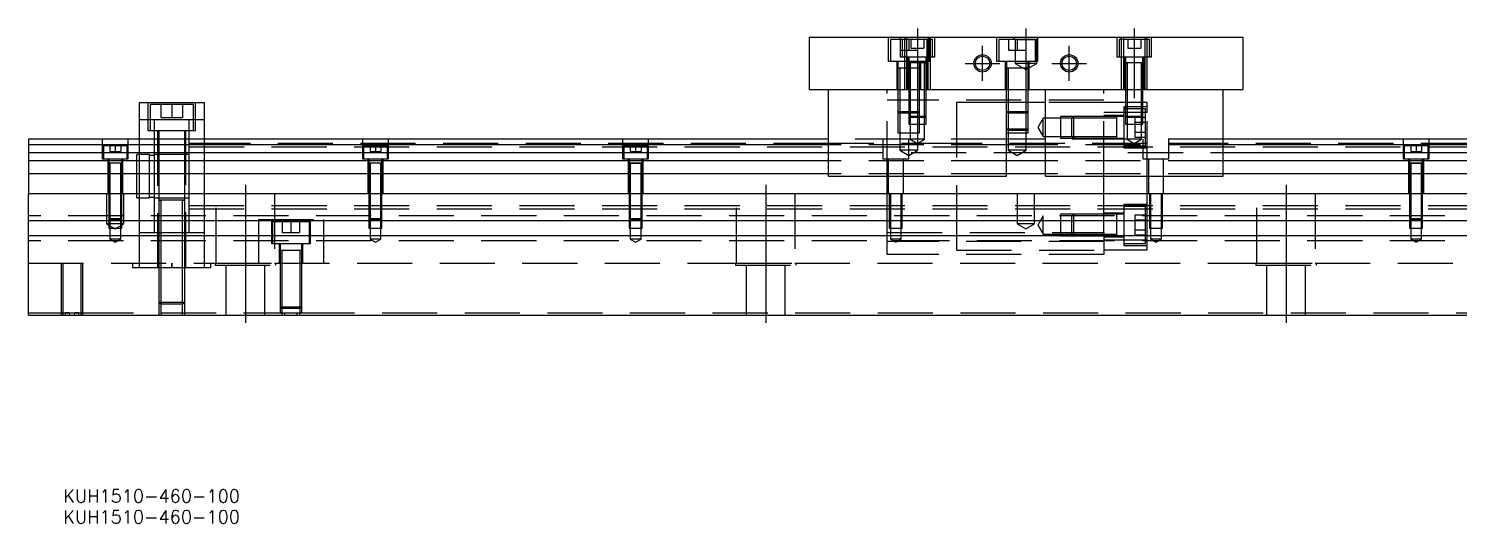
# Model space of a CAD drawing. Extents: x -10 to 665, y -264 to 77.
# Drawn here: x 0 to 329.8, y -264.4 to -150.4 of the extents above; entities that cross this region are included whole.
import ezdxf

# ---------------------------------------------------------------- set-up
doc = ezdxf.new("R2010")
doc.units = 0
doc.linetypes.add('CENTER', pattern=[50.8, 31.75, -6.35, 6.35, -6.35])
doc.linetypes.add('DASHED', pattern=[19.05, 12.7, -6.35])
doc.layers.get('0').update_dxf_attribs({"linetype": 'CONTINUOUS'})
doc.layers.add('CENTER', color=1, linetype='CENTER')
doc.styles.get("Standard").update_dxf_attribs({"font": 'txt.shx', "height": 3, "bigfont": 'bigfont.shx'})

# ---------------------------------------------------------------- blocks, each defined once
blk = doc.blocks.new('*U2')
at = {"color": 7, "linetype": 'CONTINUOUS'}
blk.add_text('KUH1510-460-100', height=3, dxfattribs=at).set_placement((7.99, -259.63))
blk = doc.blocks.new('*U3')
at = {"color": 7, "linetype": 'CONTINUOUS'}
blk.add_text('KUH1510-460-100', height=3, dxfattribs=at).set_placement((7.99, -264.43))

msp = doc.modelspace()

# ---------------------------------------------------------------- linework, layer by layer
at = {"color": 7, "linetype": 'CONTINUOUS'}
for p, q in [((180, -152.45), (280, -152.45)), ((180, -152.45), (180, -164.45)), ((280, -152.45), (280, -164.45)), ((180, -164.45), (280, -164.45)), ((184.5, -184.45), (184.5, -164.45)), ((225.5, -184.45), (225.5, -164.45)), ((234.5, -184.45), (234.5, -164.45)), ((275.5, -184.45), (275.5, -164.45)), ((25.5, -167.45), (25.5, -175.95)), ((25.5, -167.45), (40.5, -167.45)), ((40.5, -167.45), (40.5, -175.95)), ((184.5, -175.95), (0, -175.95)), ((0, -175.95), (0, -177.202272)), ((0, -177.202272), (0, -178.97668)), ((184.5, -177.202272), (0, -177.202272)), ((234.5, -175.95), (225.5, -175.95)), ((234.5, -177.202272), (225.5, -177.202272)), ((460, -175.95), (275.5, -175.95)), ((460, -177.202272), (275.5, -177.202272)), ((0, -178.97668), (184.5, -178.97668)), ((0, -178.97668), (0, -180.873076)), ((184.5, -180.873076), (0, -180.873076)), ((0, -180.873076), (0, -183.927372)), ((225.5, -178.97668), (234.5, -178.97668)), ((234.5, -180.873076), (225.5, -180.873076)), ((275.5, -178.97668), (460, -178.97668)), ((460, -180.873076), (275.5, -180.873076)), ((184.5, -183.927372), (0, -183.927372)), ((0, -183.927372), (0, -188.45)), ((184.5, -184.45), (225.5, -184.45)), ((234.5, -183.927372), (225.5, -183.927372)), ((234.5, -184.45), (275.5, -184.45)), ((460, -183.927372), (275.5, -183.927372)), ((0, -194.75), (0, -188.45)), ((0, -188.45), (460, -188.45)), ((460, -194.75), (0, -194.75)), ((0, -198.15), (0, -194.75)), ((0, -216.45), (0, -198.15)), ((460, -198.15), (0, -198.15)), ((0, -216.45), (460, -216.45))]:
    msp.add_line(p, q, dxfattribs=at)
at = {"color": 3, "linetype": 'DASHED'}
for p, q in [((198.25, -152.45), (198.25, -157.95)), ((201.5, -152.95), (198.75, -152.95)), ((198.75, -152.95), (198.75, -157.95)), ((201, -152.45), (201, -156.95)), ((208.5, -152.95), (201.5, -152.95)), ((201.5, -152.95), (201.5, -156.95)), ((202.000006, -152.45), (202.000006, -152.95)), ((202.000006, -152.95), (202.000006, -156.95)), ((202.5, -152.45), (202.5, -164.45)), ((203, -152.95), (203, -155.45)), ((203.5, -152.95), (203.5, -154.95)), ((203.5, -154.95), (205, -154.95)), ((205, -152.95), (205, -154.95)), ((205, -154.95), (206.5, -154.95)), ((205, -154.95), (205, -155.45)), ((206.5, -152.95), (206.5, -154.95)), ((207.25, -156.95), (207.25, -152.95)), ((207.5, -164.45), (207.5, -152.45)), ((207.75, -157.95), (207.75, -152.45)), ((207.999994, -152.95), (207.999994, -152.45)), ((207.999994, -156.95), (207.999994, -152.95)), ((208.5, -156.95), (208.5, -152.95)), ((209, -156.95), (209, -152.45)), ((223.25, -152.45), (223.25, -157.95)), ((232.25, -152.95), (223.75, -152.95)), ((223.75, -152.95), (223.75, -157.95)), ((226, -152.95), (226, -155.45)), ((227.5, -152.95), (227, -152.45)), ((227.5, -152.95), (227.5, -158.45)), ((227.5, -152.95), (232.5, -152.95)), ((228, -152.95), (228, -155.45)), ((230, -152.95), (230, -155.45)), ((232.25, -157.95), (232.25, -152.95)), ((232.5, -152.95), (233, -152.45)), ((232.5, -158.45), (232.5, -152.95)), ((232.75, -157.95), (232.75, -152.45)), ((251, -152.45), (251, -156.95)), ((258.5, -152.95), (251.5, -152.95)), ((251.5, -152.95), (251.5, -156.95)), ((252.000006, -152.45), (252.000006, -152.95)), ((252.000006, -152.95), (252.000006, -156.95)), ((252.5, -152.45), (252.5, -164.45)), ((253.5, -152.95), (253.5, -154.95)), ((253.5, -154.95), (255, -154.95)), ((255, -152.95), (255, -154.95)), ((255, -154.95), (256.5, -154.95)), ((256.5, -152.95), (256.5, -154.95)), ((257.5, -164.45), (257.5, -152.45)), ((257.999994, -152.95), (257.999994, -152.45)), ((257.999994, -156.95), (257.999994, -152.95)), ((258.5, -156.95), (258.5, -152.95)), ((259, -156.95), (259, -152.45)), ((198.25, -157.95), (207.75, -157.95)), ((200.25, -157.95), (200.25, -164.45)), ((200.5, -157.95), (200.5, -159.55)), ((201, -155.45), (203, -155.45)), ((201, -156.95), (209, -156.95)), ((202.000006, -156.95), (202.000006, -164.45)), ((202.75, -156.95), (202.75, -164.45)), ((203, -155.45), (205, -155.45)), ((203, -156.95), (203, -158.35)), ((205.5, -158.35), (205.5, -157.95)), ((205.75, -164.45), (205.75, -157.95)), ((207, -158.35), (207, -156.95)), ((207.25, -164.45), (207.25, -156.95)), ((207.999994, -164.45), (207.999994, -156.95)), ((223.25, -157.95), (232.75, -157.95)), ((225.25, -157.95), (225.25, -164.45)), ((225.5, -157.95), (225.5, -159.55)), ((226, -155.45), (228, -155.45)), ((228, -155.45), (230, -155.45)), ((230.5, -159.55), (230.5, -157.95)), ((230.75, -164.45), (230.75, -157.95)), ((251, -156.95), (259, -156.95)), ((252.000006, -156.95), (252.000006, -164.45)), ((252.75, -156.95), (252.75, -164.45)), ((253, -156.95), (253, -158.35)), ((257, -158.35), (257, -156.95)), ((257.25, -164.45), (257.25, -156.95)), ((257.999994, -164.45), (257.999994, -156.95)), ((205.500006, -159.55), (200.499994, -159.55)), ((205.500006, -159.55), (200.499994, -159.55)), ((202.000006, -159.55), (200.499994, -159.55)), ((200.5, -159.545), (200.5, -159.55)), ((200.5, -159.55), (200.757448, -159.55)), ((200.757468, -159.55), (200.5, -159.55)), ((200.5, -159.55), (200.5, -159.555)), ((200.5, -159.55), (200.5, -164.45)), ((201.999766, -159.55), (200.757468, -159.55)), ((200.9, -159.55), (200.9, -164.45)), ((203, -159.55), (201.999766, -159.55)), ((203, -159.55), (202.000006, -159.55)), ((207.000006, -158.35), (202.999994, -158.35)), ((203, -158.345), (203, -158.35)), ((203.216708, -158.35), (203, -158.35)), ((203, -158.35), (203, -158.355)), ((203, -158.35), (203, -164.45)), ((203.35, -159.55), (203, -159.55)), ((203.350064, -159.55), (203, -159.55)), ((206.783332, -158.35), (203.216708, -158.35)), ((203.35, -158.35), (203.35, -164.45)), ((205.500006, -159.55), (203.35, -159.55)), ((205.242552, -159.55), (203.350064, -159.55)), ((205.1, -164.45), (205.1, -159.55)), ((205.5, -159.55), (205.242552, -159.55)), ((205.242602, -159.55), (205.5, -159.55)), ((205.5, -159.55), (205.5, -158.35)), ((205.5, -159.55), (205.5, -159.545)), ((205.5, -159.555), (205.5, -159.55)), ((205.5, -164.45), (205.5, -159.55)), ((206.65, -164.45), (206.65, -158.35)), ((207, -158.35), (206.783332, -158.35)), ((207, -158.35), (207, -158.345)), ((207, -158.355), (207, -158.35)), ((207, -164.45), (207, -158.35)), ((230.500006, -159.55), (225.499994, -159.55)), ((230.500006, -159.55), (225.499994, -159.55)), ((225.5, -159.545), (225.5, -159.55)), ((225.5, -159.55), (225.757448, -159.55)), ((225.757468, -159.55), (225.5, -159.55)), ((225.5, -159.55), (225.5, -159.555)), ((225.5, -159.55), (225.5, -164.45)), ((230.242552, -159.55), (225.757468, -159.55)), ((225.9, -159.55), (225.9, -164.45)), ((232.5, -158.45), (227.5, -158.45)), ((227.5, -158.45), (230, -159.893376)), ((230, -159.893376), (232.5, -158.45)), ((230.1, -164.45), (230.1, -159.55)), ((230.5, -159.55), (230.242552, -159.55)), ((230.242602, -159.55), (230.5, -159.55)), ((230.5, -159.55), (230.5, -159.545)), ((230.5, -159.555), (230.5, -159.55)), ((230.5, -164.45), (230.5, -159.55)), ((257.000006, -158.35), (252.999994, -158.35)), ((257.000006, -158.35), (252.999994, -158.35)), ((257.000006, -158.35), (252.999994, -158.35)), ((253, -158.345), (253, -158.35)), ((253.216708, -158.35), (253, -158.35)), ((253, -158.35), (253, -158.355)), ((253, -158.35), (253, -164.45)), ((256.783332, -158.35), (253.216708, -158.35)), ((253.35, -158.35), (253.35, -164.45)), ((256.65, -164.45), (256.65, -158.35)), ((257, -158.35), (256.783332, -158.35)), ((257, -158.35), (257, -158.345)), ((257, -158.355), (257, -158.35)), ((257, -164.45), (257, -158.35)), ((198, -184.45), (198, -164.45)), ((200.5, -164.45), (200.5, -169.55)), ((200.500006, -164.45), (200.500006, -169.550006)), ((200.9, -164.45), (200.9, -169.95)), ((203, -164.45), (203, -170.6)), ((203.000006, -164.45), (203.000002, -170.6)), ((203.35, -164.45), (203.35, -170.95)), ((205.1, -169.95), (205.1, -164.45)), ((205.499994, -169.550006), (205.499994, -164.45)), ((205.5, -169.55), (205.5, -164.45)), ((206.65, -170.95), (206.65, -164.45)), ((206.999998, -170.6), (206.999994, -164.45)), ((207, -170.6), (207, -164.45)), ((225.9, -164.45), (225.9, -169.95)), ((230.1, -169.95), (230.1, -164.45)), ((230.499994, -169.550006), (230.499994, -164.45)), ((230.5, -169.55), (230.5, -164.45)), ((248, -184.45), (248, -164.45)), ((253, -164.45), (253, -170.6)), ((253.000006, -164.45), (253.000006, -170.600006)), ((253.35, -164.45), (253.35, -170.95)), ((256.65, -170.95), (256.65, -164.45)), ((256.999994, -170.600006), (256.999994, -164.45)), ((257, -170.6), (257, -164.45)), ((27.5, -167.45), (27.5, -173.95)), ((38, -167.95), (28, -167.95)), ((28, -167.95), (28, -173.95)), ((30.5, -167.95), (30.5, -170.95)), ((33, -167.95), (33, -170.95)), ((35.5, -167.95), (35.5, -170.95)), ((38, -173.95), (38, -167.95)), ((38.5, -173.95), (38.5, -167.45)), ((248, -166.95), (198, -166.95)), ((214, -167.45), (214, -198.15)), ((225.5, -167.45), (214, -167.45)), ((225.9, -167.45), (225.5, -167.45)), ((230.1, -167.45), (225.9, -167.45)), ((230.5, -167.45), (230.1, -167.45)), ((234.5, -167.45), (230.5, -167.45)), ((248, -167.45), (234.5, -167.45)), ((253, -167.45), (248, -167.45)), ((253.35, -167.45), (253, -167.45)), ((256.65, -167.45), (253.35, -167.45)), ((257, -167.45), (256.65, -167.45)), ((258, -167.45), (257, -167.45)), ((258, -169.753062), (258, -167.45)), ((29, -171.45), (25.5, -171.45)), ((29, -173.95), (29, -171.45)), ((37, -171.45), (29, -171.45)), ((30.5, -170.95), (33, -170.95)), ((33, -170.95), (35.5, -170.95)), ((37, -173.95), (37, -171.45)), ((40.5, -171.45), (37, -171.45)), ((200.5, -169.55), (203, -169.55)), ((200.5, -169.55), (200.9, -169.95)), ((200.500006, -169.550006), (200.500006, -174.45)), ((203, -169.95), (200.9, -169.95)), ((200.9, -169.95), (200.9, -174.45)), ((203, -169.55), (203.35, -169.55)), ((203.35, -169.95), (203, -169.95)), ((203, -170.6), (207, -170.6)), ((203, -170.6), (203.35, -170.95)), ((203.000002, -170.6), (203.000006, -172.45)), ((203.35, -169.55), (205.5, -169.55)), ((205.1, -169.95), (203.35, -169.95)), ((206.65, -170.95), (203.35, -170.95)), ((203.35, -170.95), (203.35, -172.45)), ((205.1, -169.95), (205.5, -169.55)), ((205.1, -174.45), (205.1, -169.95)), ((205.499994, -170.95), (205.499994, -169.550006)), ((205.499994, -172.45), (205.499994, -170.95)), ((206.65, -170.95), (207, -170.6)), ((206.65, -172.45), (206.65, -170.95)), ((206.999994, -172.45), (206.999998, -170.6)), ((225.5, -169.55), (230.5, -169.55)), ((225.5, -169.55), (225.9, -169.95)), ((230.1, -169.95), (225.9, -169.95)), ((225.9, -169.95), (225.9, -174.45)), ((230.1, -169.95), (230.5, -169.55)), ((230.1, -174.45), (230.1, -169.95)), ((230.499994, -174.45), (230.499994, -169.550006)), ((234, -171.1), (232.787564, -173.2)), ((234, -175.3), (234, -171.1)), ((238, -171.1), (234, -171.1)), ((238, -170.700006), (238, -175.699994)), ((240.999994, -170.700006), (238, -170.700006)), ((240.6, -171.1), (238, -171.1)), ((241, -170.7), (240.6, -171.1)), ((240.6, -175.3), (240.6, -171.1)), ((248, -171.1), (240.6, -171.1)), ((248, -170.700006), (240.999994, -170.700006)), ((241, -170.7), (241, -175.7)), ((248, -170.7), (241, -170.7)), ((253, -169.753062), (248, -169.753062)), ((252.6, -170.45), (248, -170.45)), ((251, -170.7), (248, -170.7)), ((251, -171.1), (248, -171.1)), ((251, -170.7), (250.995, -170.7)), ((251, -173.049968), (251, -170.699994)), ((251, -170.957468), (251, -170.7)), ((252.6, -170.7), (251, -170.7)), ((251.005, -170.7), (251, -170.7)), ((251, -173.049954), (251, -170.957468)), ((252.6, -168.45), (252.6, -177.95)), ((258, -168.45), (252.6, -168.45)), ((253, -168.95), (252.6, -168.95)), ((253.35, -168.95), (253, -168.95)), ((253.35, -169.753062), (253, -169.753062)), ((253, -170.6), (257, -170.6)), ((253, -170.6), (253.35, -170.95)), ((253.000006, -170.600006), (253.000006, -172.45)), ((256.65, -168.95), (253.35, -168.95)), ((256.65, -169.753062), (253.35, -169.753062)), ((256.65, -170.95), (253.35, -170.95)), ((253.35, -170.95), (253.35, -172.45)), ((255.1, -170.890598), (255.1, -172.0453)), ((257.6, -170.890598), (255.1, -170.890598)), ((257, -168.95), (256.65, -168.95)), ((257, -169.753062), (256.65, -169.753062)), ((256.65, -170.95), (257, -170.6)), ((256.65, -172.45), (256.65, -170.95)), ((256.999994, -172.45), (256.999994, -170.600006)), ((257.6, -168.95), (257, -168.95)), ((258, -169.753062), (257, -169.753062)), ((257.6, -177.45), (257.6, -168.95)), ((258, -184.45), (258, -169.753062)), ((27.5, -173.95), (38.5, -173.95)), ((29, -175.95), (29, -173.95)), ((29.75, -173.95), (29.75, -205.45)), ((30, -173.95), (30, -175.95)), ((36, -175.95), (36, -173.95)), ((36.25, -205.45), (36.25, -173.95)), ((37, -175.95), (37, -173.95)), ((200.500006, -174.45), (205.499994, -174.45)), ((200.9, -174.45), (200.9, -178.45)), ((203.000006, -172.45), (206.999994, -172.45)), ((203.35, -172.45), (203.35, -175.95)), ((205.1, -178.45), (205.1, -174.45)), ((205.499994, -174.45), (205.499994, -172.45)), ((206.65, -175.95), (206.65, -172.45)), ((225.5, -173.55), (230.5, -173.55)), ((225.5, -173.55), (225.9, -173.95)), ((225.500006, -174.45), (230.499994, -174.45)), ((230.1, -173.95), (225.9, -173.95)), ((225.9, -174.45), (225.9, -178.45)), ((230.1, -173.95), (230.5, -173.55)), ((230.1, -178.45), (230.1, -174.45)), ((232.787564, -173.2), (234, -175.3)), ((251, -173.40002), (251, -173.049954)), ((251, -175.700006), (251, -173.049968)), ((251, -175.442552), (251, -173.40002)), ((253.000006, -172.45), (256.999994, -172.45)), ((253.35, -172.45), (253.35, -175.95)), ((257.6, -172.0453), (255.1, -172.0453)), ((255.1, -172.0453), (255.1, -174.3547)), ((255.1, -174.3547), (255.1, -175.509402)), ((257.6, -174.3547), (255.1, -174.3547)), ((256.65, -175.95), (256.65, -172.45)), ((17, -175.95), (17, -180.45)), ((22.75, -177.45), (17.25, -177.45)), ((17.25, -177.45), (17.25, -180.45)), ((18.75, -177.45), (18.75, -178.75)), ((20, -177.45), (20, -178.75)), ((21.25, -177.45), (21.25, -178.75)), ((22.75, -180.45), (22.75, -177.45)), ((23, -180.45), (23, -175.95)), ((25.5, -175.95), (25.5, -188.45)), ((29, -184.45), (29, -175.95)), ((30, -175.95), (30, -188.45)), ((36, -188.45), (36, -175.95)), ((37, -184.45), (37, -175.95)), ((40.5, -176.95), (37, -176.95)), ((37, -177.7), (409.99, -177.7)), ((40.5, -175.95), (40.5, -188.45)), ((184.5, -176.95), (40.5, -176.95)), ((77, -175.95), (77, -180.45)), ((82.75, -177.45), (77.25, -177.45)), ((77.25, -177.45), (77.25, -180.45)), ((78.75, -177.45), (78.75, -178.75)), ((80, -177.45), (80, -178.75)), ((81.25, -177.45), (81.25, -178.75)), ((82.75, -180.45), (82.75, -177.45)), ((83, -180.45), (83, -175.95)), ((137, -175.95), (137, -180.45)), ((142.75, -177.45), (137.25, -177.45)), ((137.25, -177.45), (137.25, -180.45)), ((138.75, -177.45), (138.75, -178.75)), ((140, -177.45), (140, -178.75)), ((141.25, -177.45), (141.25, -178.75)), ((142.75, -180.45), (142.75, -177.45)), ((143, -180.45), (143, -175.95)), ((203.35, -175.95), (184.5, -175.95)), ((214, -176.95), (184.5, -176.95)), ((225.5, -177.202272), (184.5, -177.202272)), ((197, -175.95), (197, -180.45)), ((203, -180.45), (203, -175.95)), ((206.65, -175.95), (203.35, -175.95)), ((203.35, -175.95), (205, -176.902628)), ((205, -176.902628), (206.65, -175.95)), ((225.5, -175.95), (206.65, -175.95)), ((258, -176.95), (214, -176.95)), ((234, -175.3), (238, -175.3)), ((253.35, -175.95), (234.5, -175.95)), ((275.5, -177.202272), (234.5, -177.202272)), ((238, -175.3), (240.6, -175.3)), ((238, -175.699994), (241, -175.699994)), ((240.6, -175.3), (248, -175.3)), ((240.6, -175.3), (241, -175.7)), ((240.6, -175.3), (248, -175.3)), ((241, -175.699994), (248, -175.699994)), ((241, -175.7), (248, -175.699998)), ((248, -175.3), (251, -175.3)), ((248, -175.699998), (251.005, -175.7)), ((250.995, -175.7), (252.6, -175.7)), ((251, -175.7), (251, -175.442552)), ((252.6, -177.45), (257.6, -177.45)), ((252.6, -177.95), (258, -177.95)), ((256.65, -175.95), (253.35, -175.95)), ((253.35, -175.95), (255, -176.902628)), ((255, -176.902628), (256.65, -175.95)), ((257.6, -175.509402), (255.1, -175.509402)), ((275.5, -175.95), (256.65, -175.95)), ((257, -175.95), (257, -180.45)), ((275.5, -176.95), (258, -176.95)), ((263, -180.45), (263, -175.95)), ((410, -176.95), (275.5, -176.95)), ((317, -175.95), (317, -180.45)), ((322.75, -177.45), (317.25, -177.45)), ((317.25, -177.45), (317.25, -180.45)), ((318.75, -177.45), (318.75, -178.75)), ((320, -177.45), (320, -178.75)), ((321.25, -177.45), (321.25, -178.75)), ((322.75, -180.45), (322.75, -177.45)), ((323, -180.45), (323, -175.95)), ((17, -180.45), (23, -180.45)), ((18.25, -180.45), (18.25, -188.45)), ((18.5, -180.45), (18.5, -181.45)), ((18.75, -178.75), (20, -178.75)), ((20, -178.75), (21.25, -178.75)), ((21.5, -181.45), (21.5, -180.45)), ((21.75, -188.45), (21.75, -180.45)), ((25, -184.45), (25, -179.45)), ((25.5, -179.45), (25, -179.45)), ((27.85, -179.45), (25.5, -179.45)), ((27.85, -184.45), (27.85, -179.45)), ((29, -179.65), (27.85, -179.65)), ((30, -179.45), (29, -179.45)), ((36, -179.45), (30, -179.45)), ((37, -179.45), (36, -179.45)), ((77, -180.45), (83, -180.45)), ((78.25, -180.45), (78.25, -188.45)), ((78.5, -180.45), (78.5, -181.45)), ((78.75, -178.75), (80, -178.75)), ((80, -178.75), (81.25, -178.75)), ((81.5, -181.45), (81.5, -180.45)), ((81.75, -188.45), (81.75, -180.45)), ((137, -180.45), (143, -180.45)), ((138.25, -180.45), (138.25, -188.45)), ((138.5, -180.45), (138.5, -181.45)), ((138.75, -178.75), (140, -178.75)), ((140, -178.75), (141.25, -178.75)), ((141.5, -181.45), (141.5, -180.45)), ((141.75, -188.45), (141.75, -180.45)), ((184.5, -178.97668), (225.5, -178.97668)), ((225.5, -180.873076), (184.5, -180.873076)), ((197, -180.45), (203, -180.45)), ((198.25, -180.45), (198.25, -188.45)), ((205.1, -178.45), (200.9, -178.45)), ((200.9, -178.45), (203, -179.662436)), ((201.75, -188.45), (201.75, -180.45)), ((203, -179.662436), (205.1, -178.45)), ((230.1, -178.45), (225.9, -178.45)), ((225.9, -178.45), (228, -179.662436)), ((228, -179.662436), (230.1, -178.45)), ((234.5, -178.97668), (275.5, -178.97668)), ((275.5, -180.873076), (234.5, -180.873076)), ((257, -180.45), (263, -180.45)), ((258.25, -180.45), (258.25, -188.45)), ((261.75, -188.45), (261.75, -180.45)), ((317, -180.45), (323, -180.45)), ((318.25, -180.45), (318.25, -188.45)), ((318.5, -180.45), (318.5, -181.45)), ((318.75, -178.75), (320, -178.75)), ((320, -178.75), (321.25, -178.75)), ((321.5, -181.45), (321.5, -180.45)), ((321.75, -188.45), (321.75, -180.45)), ((19.998804, -181.45), (18.499994, -181.45)), ((18.5, -181.445), (18.5, -181.45)), ((18.624678, -181.45), (18.5, -181.45)), ((18.5, -181.45), (18.5, -181.455)), ((18.5, -181.45), (18.5, -188.45)), ((19.998804, -181.45), (18.624678, -181.45)), ((18.75, -181.45), (18.75, -188.45)), ((21.500006, -181.45), (19.998804, -181.45)), ((21.37533, -181.45), (19.998804, -181.45)), ((21.25, -188.45), (21.25, -181.45)), ((21.5, -181.45), (21.37533, -181.45)), ((21.5, -181.45), (21.5, -181.445)), ((21.5, -181.455), (21.5, -181.45)), ((21.5, -188.45), (21.5, -181.45)), ((25, -188.45), (25, -184.45)), ((27.85, -188.45), (27.85, -184.45)), ((29, -188.45), (29, -184.45)), ((37, -188.45), (37, -184.45)), ((79.998804, -181.45), (78.499994, -181.45)), ((81.500006, -181.45), (78.499994, -181.45)), ((78.5, -181.445), (78.5, -181.45)), ((78.624678, -181.45), (78.5, -181.45)), ((78.5, -181.45), (78.5, -181.455)), ((78.5, -181.45), (78.5, -188.45)), ((79.998804, -181.45), (78.624678, -181.45)), ((78.75, -181.45), (78.75, -188.45)), ((81.500006, -181.45), (79.998804, -181.45)), ((81.37533, -181.45), (79.998804, -181.45)), ((81.25, -188.45), (81.25, -181.45)), ((81.5, -181.45), (81.37533, -181.45)), ((81.5, -181.45), (81.5, -181.445)), ((81.5, -181.455), (81.5, -181.45)), ((81.5, -188.45), (81.5, -181.45)), ((141.500006, -181.45), (138.499994, -181.45)), ((139.998804, -181.45), (138.499994, -181.45)), ((141.500006, -181.45), (138.499994, -181.45)), ((138.5, -181.445), (138.5, -181.45)), ((138.5, -181.45), (138.62467, -181.45)), ((138.624678, -181.45), (138.5, -181.45)), ((138.5, -181.45), (138.5, -188.45)), ((138.5, -181.45), (138.5, -181.455)), ((138.62467, -181.45), (141.375392, -181.45)), ((139.998804, -181.45), (138.624678, -181.45)), ((138.75, -181.45), (138.75, -188.45)), ((141.500006, -181.45), (139.998804, -181.45)), ((141.37533, -181.45), (139.998804, -181.45)), ((141.25, -188.45), (141.25, -181.45)), ((141.5, -181.45), (141.37533, -181.45)), ((141.375392, -181.45), (141.5, -181.45)), ((141.5, -181.45), (141.5, -181.445)), ((141.5, -188.45), (141.5, -181.45)), ((141.5, -181.455), (141.5, -181.45)), ((225.5, -183.927372), (184.5, -183.927372)), ((198, -188.45), (198, -184.45)), ((275.5, -183.927372), (234.5, -183.927372)), ((248, -188.45), (248, -184.45)), ((258, -188.45), (258, -184.45)), ((321.500006, -181.45), (318.499994, -181.45)), ((319.998804, -181.45), (318.499994, -181.45)), ((321.500006, -181.45), (318.499994, -181.45)), ((318.5, -181.445), (318.5, -181.45)), ((318.5, -181.45), (318.62467, -181.45)), ((318.624678, -181.45), (318.5, -181.45)), ((318.5, -181.45), (318.5, -188.45)), ((318.5, -181.45), (318.5, -181.455)), ((318.62467, -181.45), (321.375392, -181.45)), ((319.998804, -181.45), (318.624678, -181.45)), ((318.75, -181.45), (318.75, -188.45)), ((321.500006, -181.45), (319.998804, -181.45)), ((321.37533, -181.45), (319.998804, -181.45)), ((321.25, -188.45), (321.25, -181.45)), ((321.5, -181.45), (321.37533, -181.45)), ((321.375392, -181.45), (321.5, -181.45)), ((321.5, -181.45), (321.5, -181.445)), ((321.5, -188.45), (321.5, -181.45)), ((321.5, -181.455), (321.5, -181.45)), ((18, -188.45), (18, -195.45)), ((18.5, -188.45), (18.5, -194.2)), ((18.500006, -188.45), (18.500002, -194.2)), ((18.75, -188.45), (18.75, -194.45)), ((21.25, -194.45), (21.25, -188.45)), ((21.499998, -194.2), (21.499994, -188.45)), ((21.5, -194.2), (21.5, -188.45)), ((22, -195.45), (22, -188.45)), ((25, -189.45), (25, -188.45)), ((25, -189.45), (25.5, -189.45)), ((25.5, -188.45), (25.5, -194.75)), ((25.5, -189.45), (27.85, -189.45)), ((27.85, -189.45), (27.85, -188.45)), ((27.85, -189.25), (29, -189.25)), ((29, -194.75), (29, -188.45)), ((29, -189.45), (30, -189.45)), ((36.000006, -189.95), (29.999994, -189.95)), ((36.000006, -189.95), (29.999994, -189.95)), ((36.000006, -189.95), (29.999994, -189.95)), ((30, -188.45), (30, -189.95)), ((30, -189.45), (36, -189.45)), ((30, -189.945), (30, -189.95)), ((30, -189.95), (30.34965, -189.95)), ((30.349602, -189.95), (30, -189.95)), ((30, -189.95), (30, -189.955)), ((30, -189.95), (30, -194.75)), ((35.65035, -189.95), (30.349602, -189.95)), ((30.5, -189.95), (30.5, -194.75)), ((35.5, -194.75), (35.5, -189.95)), ((35.650204, -189.95), (36, -189.95)), ((36, -189.95), (35.65035, -189.95)), ((36, -189.95), (36, -188.45)), ((36, -189.45), (37, -189.45)), ((36, -189.95), (36, -189.945)), ((36, -189.955), (36, -189.95)), ((36, -194.75), (36, -189.95)), ((37, -194.75), (37, -188.45)), ((37, -191.2), (409.99, -191.2)), ((40.5, -188.45), (40.5, -194.75)), ((43.291796, -204.45), (43.291796, -188.45)), ((56.708204, -188.45), (56.708204, -204.45)), ((78.5, -188.45), (78.5, -194.2)), ((78.500006, -188.45), (78.500002, -194.2)), ((78.75, -188.45), (78.75, -194.45)), ((81.25, -194.45), (81.25, -188.45)), ((81.499998, -194.2), (81.499994, -188.45)), ((81.5, -194.2), (81.5, -188.45)), ((138.5, -188.45), (138.5, -194.2)), ((138.500006, -188.45), (138.500002, -194.2)), ((138.75, -188.45), (138.75, -194.45)), ((141.25, -194.45), (141.25, -188.45)), ((141.499998, -194.2), (141.499994, -188.45)), ((141.5, -194.2), (141.5, -188.45)), ((163.291796, -204.45), (163.291796, -188.45)), ((176.708204, -188.45), (176.708204, -204.45)), ((198, -194.75), (198, -188.45)), ((198.500006, -188.45), (198.500006, -194.75)), ((198.75, -188.45), (198.75, -196.45)), ((201.25, -196.45), (201.25, -188.45)), ((201.499994, -194.75), (201.499994, -188.45)), ((228, -188.45), (228, -195.45)), ((232, -195.45), (232, -188.45)), ((248, -194.75), (248, -188.45)), ((252.6, -190.95), (252.6, -200.45)), ((258, -190.95), (252.6, -190.95)), ((258, -194.75), (258, -188.45)), ((258.500006, -188.45), (258.500006, -194.75)), ((258.75, -188.45), (258.75, -196.45)), ((261.25, -196.45), (261.25, -188.45)), ((261.499994, -194.75), (261.499994, -188.45)), ((283.291796, -204.45), (283.291796, -188.45)), ((296.708204, -188.45), (296.708204, -204.45)), ((318.5, -188.45), (318.5, -194.2)), ((318.500006, -188.45), (318.500002, -194.2)), ((318.75, -188.45), (318.75, -194.45)), ((321.25, -194.45), (321.25, -188.45)), ((321.499998, -194.2), (321.499994, -188.45)), ((321.5, -194.2), (321.5, -188.45)), ((460, -193.6), (0, -193.6)), ((18.5, -194.2), (21.5, -194.2)), ((18.5, -194.2), (18.75, -194.45)), ((18.500002, -194.2), (18.500006, -194.75)), ((21.25, -194.45), (18.75, -194.45)), ((18.75, -194.45), (18.75, -196.45)), ((21.25, -194.45), (21.5, -194.2)), ((21.25, -196.45), (21.25, -194.45)), ((21.499994, -194.75), (21.499998, -194.2)), ((37, -191.95), (409.99, -191.95)), ((53, -194.45), (53, -194.75)), ((53, -194.45), (68, -194.45)), ((56, -194.45), (56, -199.95)), ((65, -199.95), (65, -194.45)), ((68, -194.45), (68, -194.75)), ((78.5, -194.2), (81.5, -194.2)), ((78.5, -194.2), (78.75, -194.45)), ((78.500002, -194.2), (78.500006, -194.75)), ((81.25, -194.45), (78.75, -194.45)), ((78.75, -194.45), (78.75, -196.45)), ((81.25, -194.45), (81.5, -194.2)), ((81.25, -196.45), (81.25, -194.45)), ((81.499994, -194.75), (81.499998, -194.2)), ((138.5, -194.2), (141.5, -194.2)), ((138.5, -194.2), (138.75, -194.45)), ((138.500002, -194.2), (138.500006, -194.75)), ((141.25, -194.45), (138.75, -194.45)), ((138.75, -194.45), (138.75, -196.45)), ((141.25, -194.45), (141.5, -194.2)), ((141.25, -196.45), (141.25, -194.45)), ((141.499994, -194.75), (141.499998, -194.2)), ((234, -193.6), (232.787564, -195.7)), ((234, -197.8), (234, -193.6)), ((241, -193.200002), (238, -193.200006)), ((238, -193.200006), (238, -198.15)), ((241, -193.2), (240.6, -193.6)), ((240.6, -197.8), (240.6, -193.6)), ((241, -193.2), (241, -198.15)), ((248, -193.2), (241, -193.2)), ((248, -193.200006), (241, -193.200002)), ((252.6, -192.95), (248, -192.95)), ((251.005, -193.2), (248, -193.2)), ((252.6, -193.2), (250.995, -193.2)), ((251, -195.7), (251, -193.199994)), ((251, -198.200006), (251, -193.199994)), ((251, -195.7), (251, -193.199994)), ((251, -198.200006), (251, -193.199994)), ((251, -193.2), (251, -193.457448)), ((251, -193.457468), (251, -193.2)), ((251, -193.2), (251, -193.457448)), ((251, -193.457468), (251, -193.2)), ((251, -194.74994), (251, -193.457468)), ((251, -194.75), (251, -193.6)), ((257.6, -191.45), (252.6, -191.45)), ((255.1, -193.390598), (255.1, -194.5453)), ((257.6, -193.390598), (255.1, -193.390598)), ((257.6, -194.5453), (255.1, -194.5453)), ((255.1, -194.5453), (255.1, -196.8547)), ((257.6, -194.75), (257.6, -191.45)), ((318.5, -194.2), (321.5, -194.2)), ((318.5, -194.2), (318.75, -194.45)), ((318.500002, -194.2), (318.500006, -194.75)), ((321.25, -194.45), (318.75, -194.45)), ((318.75, -194.45), (318.75, -196.45)), ((321.25, -194.45), (321.5, -194.2)), ((321.25, -196.45), (321.25, -194.45)), ((321.499994, -194.75), (321.499998, -194.2)), ((22, -195.45), (18, -195.45)), ((18, -195.45), (20, -196.6047)), ((18.500006, -194.75), (18.500006, -196.45)), ((18.500006, -196.45), (21.499994, -196.45)), ((18.75, -196.45), (18.75, -198.95)), ((20, -196.6047), (22, -195.45)), ((21.25, -198.95), (21.25, -196.45)), ((21.499994, -196.45), (21.499994, -194.75)), ((25.5, -194.75), (25.5, -198.15)), ((25.5, -197.45), (29, -197.45)), ((29, -197.45), (29, -194.75)), ((29, -197.45), (30, -197.45)), ((30, -194.75), (30, -198.15)), ((30, -197.45), (30.5, -197.45)), ((30.5, -194.75), (30.5, -198.15)), ((30.5, -197.45), (35.5, -197.45)), ((35.5, -198.15), (35.5, -194.75)), ((35.5, -197.45), (36, -197.45)), ((36, -198.15), (36, -194.75)), ((36, -197.45), (37, -197.45)), ((37, -197.45), (37, -194.75)), ((37, -197.45), (40.5, -197.45)), ((40.5, -194.75), (40.5, -198.15)), ((53, -194.75), (53, -198.15)), ((64.75, -194.95), (56.25, -194.95)), ((56.25, -194.95), (56.25, -198.15)), ((58.5, -194.95), (58.5, -197.45)), ((58.5, -197.45), (60.5, -197.45)), ((60.5, -194.95), (60.5, -197.45)), ((60.5, -197.45), (62.5, -197.45)), ((62.5, -194.95), (62.5, -197.45)), ((64.75, -198.15), (64.75, -194.95)), ((68, -194.75), (68, -198.15)), ((78.500006, -194.75), (78.500006, -196.45)), ((78.500006, -196.45), (81.499994, -196.45)), ((78.75, -196.45), (78.75, -198.95)), ((81.25, -198.95), (81.25, -196.45)), ((81.499994, -196.45), (81.499994, -194.75)), ((138.500006, -194.75), (138.500006, -196.45)), ((138.500006, -196.45), (141.499994, -196.45)), ((138.75, -196.45), (138.75, -198.95)), ((141.25, -198.95), (141.25, -196.45)), ((141.499994, -196.45), (141.499994, -194.75)), ((198, -197.45), (198, -194.75)), ((198, -197.45), (248, -197.45)), ((198, -198.15), (198, -197.45)), ((198.500006, -194.75), (198.500006, -196.45)), ((198.500006, -196.45), (201.499994, -196.45)), ((198.75, -196.45), (198.75, -198.95)), ((201.25, -198.95), (201.25, -196.45)), ((201.499994, -196.45), (201.499994, -194.75)), ((232, -195.45), (228, -195.45)), ((228, -195.45), (230, -196.6047)), ((230, -196.6047), (232, -195.45)), ((232.787564, -195.7), (234, -197.8)), ((234, -197.8), (238, -197.8)), ((238, -197.8), (240.6, -197.8)), ((240.6, -197.8), (248, -197.8)), ((240.6, -197.8), (240.95, -198.15)), ((248, -197.45), (248, -194.75)), ((248, -197.45), (248, -198.15)), ((248, -197.8), (251, -197.8)), ((251, -195.549954), (251, -194.74994)), ((251, -197.8), (251, -194.75)), ((251, -197.942552), (251, -195.549954)), ((251, -198.15), (251, -197.8)), ((255.1, -196.8547), (255.1, -198.009402)), ((257.6, -196.8547), (255.1, -196.8547)), ((257.6, -198.15), (257.6, -194.75)), ((258, -198.15), (258, -194.75)), ((258.500006, -194.75), (258.500006, -196.45)), ((258.500006, -196.45), (261.499994, -196.45)), ((258.75, -196.45), (258.75, -198.95)), ((261.25, -198.95), (261.25, -196.45)), ((261.499994, -196.45), (261.499994, -194.75)), ((318.500006, -194.75), (318.500006, -196.45)), ((318.500006, -196.45), (321.499994, -196.45)), ((318.75, -196.45), (318.75, -198.95)), ((321.25, -198.95), (321.25, -196.45)), ((321.499994, -196.45), (321.499994, -194.75)), ((460, -199.3), (0, -199.3)), ((21.25, -198.95), (18.75, -198.95)), ((18.75, -198.95), (20, -199.671688)), ((20, -199.671688), (21.25, -198.95)), ((25.5, -198.15), (25.5, -205.45)), ((30, -198.15), (30, -205.45)), ((30.5, -198.15), (30.5, -205.45)), ((35.5, -205.45), (35.5, -198.15)), ((36, -205.45), (36, -198.15)), ((40.5, -198.15), (40.5, -205.45)), ((53, -198.15), (53, -204.45)), ((56, -199.95), (65, -199.95)), ((56.25, -198.15), (56.25, -199.95)), ((57.75, -199.95), (57.75, -204.45)), ((58, -199.95), (58, -201.55)), ((63, -201.55), (63, -199.95)), ((63.25, -204.45), (63.25, -199.95)), ((64.75, -199.95), (64.75, -198.15)), ((68, -198.15), (68, -204.45)), ((81.25, -198.95), (78.75, -198.95)), ((78.75, -198.95), (80, -199.671688)), ((80, -199.671688), (81.25, -198.95)), ((141.25, -198.95), (138.75, -198.95)), ((138.75, -198.95), (140, -199.671688)), ((140, -199.671688), (141.25, -198.95)), ((198, -202.45), (198, -198.15)), ((248, -199.458332), (198, -199.458332)), ((201.25, -198.95), (198.75, -198.95)), ((198.75, -198.95), (200, -199.671688)), ((200, -199.671688), (201.25, -198.95)), ((214, -198.15), (214, -201.45)), ((238, -198.15), (238, -198.199994)), ((238, -198.199994), (241, -198.199998)), ((240.95, -198.15), (241, -198.2)), ((241, -198.15), (241, -198.2)), ((241, -198.199998), (248, -198.199994)), ((241, -198.2), (248, -198.2)), ((248, -198.15), (248, -202.45)), ((248, -198.2), (251, -198.2)), ((248, -198.45), (252.6, -198.45)), ((258, -199.146938), (248, -199.146938)), ((250.995, -198.2), (251, -198.2)), ((251, -198.15059), (251, -197.942552)), ((251, -198.200006), (251, -198.15)), ((251, -198.2), (251, -198.15059)), ((251, -198.2), (252.6, -198.2)), ((251, -198.2), (251.005, -198.2)), ((252.6, -199.95), (257.6, -199.95)), ((252.6, -200.45), (258, -200.45)), ((257.6, -198.009402), (255.1, -198.009402)), ((257.6, -199.95), (257.6, -198.15)), ((258, -199.146938), (258, -198.15)), ((258, -201.45), (258, -199.146938)), ((261.25, -198.95), (258.75, -198.95)), ((258.75, -198.95), (260, -199.671688)), ((260, -199.671688), (261.25, -198.95)), ((321.25, -198.95), (318.75, -198.95)), ((318.75, -198.95), (320, -199.671688)), ((320, -199.671688), (321.25, -198.95)), ((63.000006, -201.55), (57.999994, -201.55)), ((63.000006, -201.55), (57.999994, -201.55)), ((58, -201.545), (58, -201.55)), ((58.257468, -201.55), (58, -201.55)), ((58, -201.55), (58, -201.555)), ((58, -201.55), (58, -204.45)), ((62.742552, -201.55), (58.257468, -201.55)), ((58.4, -201.55), (58.4, -204.45)), ((62.6, -204.45), (62.6, -201.55)), ((63, -201.55), (62.742552, -201.55)), ((63, -201.55), (63, -201.545)), ((63, -201.555), (63, -201.55)), ((63, -204.45), (63, -201.55)), ((248, -202.45), (198, -202.45)), ((214, -201.45), (248, -201.45)), ((258, -201.45), (248, -201.45)), ((0, -204.45), (43.291796, -204.45)), ((7.500006, -204.45), (7.500006, -216.45)), ((7.9, -204.45), (12.1, -204.45)), ((7.9, -204.45), (7.9, -216.45)), ((12.1, -216.45), (12.1, -204.45)), ((12.499994, -216.45), (12.499994, -204.45)), ((24, -204.45), (24, -205.45)), ((24, -205.45), (33, -205.45)), ((30, -205.45), (30, -213.45)), ((30.000006, -205.45), (30.000006, -213.450006)), ((30.5, -205.45), (30.5, -213.95)), ((33, -204.45), (33, -205.45)), ((33, -205.45), (33, -204.45)), ((33, -205.45), (42, -205.45)), ((35.5, -213.95), (35.5, -205.45)), ((35.999994, -213.450006), (35.999994, -205.45)), ((36, -213.45), (36, -205.45)), ((42, -205.45), (42, -204.45)), ((43, -204.45), (43, -204.95)), ((43, -204.95), (57, -204.95)), ((43.291796, -204.45), (56.708204, -204.45)), ((45.5, -204.95), (45.5, -216.45)), ((54.5, -216.45), (54.5, -204.95)), ((56.708204, -204.45), (163.291796, -204.45)), ((57, -204.95), (57, -204.45)), ((58, -204.45), (58, -214.55)), ((58.000006, -204.45), (58.000006, -214.550006)), ((58.4, -204.45), (58.4, -214.95)), ((62.6, -214.95), (62.6, -204.45)), ((62.999994, -214.550006), (62.999994, -204.45)), ((63, -214.55), (63, -204.45)), ((163, -204.45), (163, -204.95)), ((163, -204.95), (177, -204.95)), ((163.291796, -204.45), (176.708204, -204.45)), ((165.5, -204.95), (165.5, -216.45)), ((174.5, -216.45), (174.5, -204.95)), ((176.708204, -204.45), (283.291796, -204.45)), ((177, -204.95), (177, -204.45)), ((283, -204.45), (283, -204.95)), ((283, -204.95), (297, -204.95)), ((283.291796, -204.45), (296.708204, -204.45)), ((285.5, -204.95), (285.5, -216.45)), ((294.5, -216.45), (294.5, -204.95)), ((296.708204, -204.45), (403.291796, -204.45)), ((297, -204.95), (297, -204.45)), ((30, -213.45), (36, -213.45)), ((30, -213.45), (30.5, -213.95)), ((30.000006, -213.450006), (30.000006, -216.45)), ((35.5, -213.95), (30.5, -213.95)), ((30.5, -213.95), (30.5, -216.45)), ((35.5, -213.95), (36, -213.45)), ((35.5, -216.45), (35.5, -213.95)), ((35.999994, -216.45), (35.999994, -213.450006)), ((0, -215.95), (8.500008, -215.95)), ((9.359688, -215.95), (8.500008, -215.95)), ((8.500008, -216.45), (8.500008, -215.95)), ((8.500008, -215.95), (9.359688, -215.95)), ((9.359688, -215.95), (10.640312, -215.95)), ((9.359688, -215.95), (9.359688, -216.45)), ((11.499992, -215.95), (10.640312, -215.95)), ((10.640312, -216.45), (10.640312, -215.95)), ((10.640312, -215.95), (11.499992, -215.95)), ((11.499992, -215.95), (11.499992, -216.45)), ((11.499992, -215.95), (58.500006, -215.95)), ((58, -214.55), (63, -214.55)), ((58, -214.55), (58.4, -214.95)), ((58.000006, -214.550006), (58.000006, -215.95)), ((58.500006, -215.95), (58.000006, -215.95)), ((62.6, -214.95), (58.4, -214.95)), ((58.4, -214.95), (58.4, -215.95)), ((58.500006, -216.45), (58.500006, -215.95)), ((58.500006, -215.95), (59.030306, -215.95)), ((59.030306, -215.95), (61.969694, -215.95)), ((59.030306, -215.95), (59.030306, -216.45)), ((61.969694, -216.45), (61.969694, -215.95)), ((61.969694, -215.95), (62.499994, -215.95)), ((62.999994, -215.95), (62.499994, -215.95)), ((62.499994, -215.95), (62.499994, -216.45)), ((62.499994, -215.95), (460, -215.95)), ((62.6, -214.95), (63, -214.55)), ((62.6, -215.95), (62.6, -214.95)), ((62.999994, -215.95), (62.999994, -214.550006))]:
    msp.add_line(p, q, dxfattribs=at)
at = {"color": 3, "linetype": 'CONTINUOUS'}
for centre in [(220, -158.45), (240, -158.45)]:
    msp.add_circle(centre, 2, dxfattribs=at)
at = {"color": 7, "linetype": 'CONTINUOUS'}
for centre in [(220, -158.45), (240, -158.45)]:
    msp.add_circle(centre, 1.65, dxfattribs=at)
at = {"layer": 'CENTER', "color": 1, "linetype": 'CENTER'}
for p, q in [((205, -150.45), (205, -166.45)), ((230, -150.45), (230, -161.893376)), ((255, -150.45), (255, -166.45)), ((220, -162.45), (220, -154.45)), ((240, -162.45), (240, -154.45)), ((216, -158.45), (224, -158.45)), ((236, -158.45), (244, -158.45)), ((50, -186.45), (50, -218.45)), ((170, -186.45), (170, -218.45)), ((290, -186.45), (290, -218.45))]:
    msp.add_line(p, q, dxfattribs=at)

# ---------------------------------------------------------------- block references
at = {"color": 7, "linetype": 'CONTINUOUS'}
for name in ['*U2', '*U3']:
    msp.add_blockref(name, (0, 0), dxfattribs=at)

doc.saveas('drawing.dxf')
